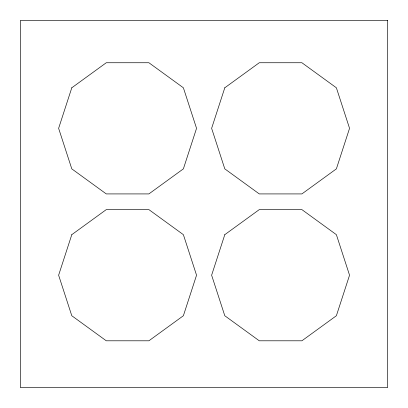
<?xml version="1.0" encoding="UTF-8"?>
<svg xmlns="http://www.w3.org/2000/svg" width="408" height="408" viewBox="0 0 408 408"><rect width="100%" height="100%" fill="white"/><g stroke="black" fill="none" stroke-linecap="round" stroke-linejoin="round"><path stroke-width="0.61" d="M71.793 87.791L58.625 128.326L71.793 168.861L106.274 193.917L148.9 193.917L183.381 168.861L196.549 128.326L183.381 87.791L148.9 62.74L106.274 62.74L71.793 87.791M71.793 234.671L58.625 275.206L71.793 315.741L106.274 340.797L148.9 340.797L183.381 315.741L196.549 275.206L183.381 234.671L148.9 209.62L106.274 209.62L71.793 234.671M224.793 87.791L211.625 128.326L224.793 168.861L259.274 193.917L301.9 193.917L336.381 168.861L349.549 128.326L336.381 87.791L301.9 62.74L259.274 62.74L224.793 87.791M224.793 234.671L211.625 275.206L224.793 315.741L259.274 340.797L301.9 340.797L336.381 315.741L349.549 275.206L336.381 234.671L301.9 209.62L259.274 209.62L224.793 234.671M387.6 20.4L20.4 20.4L20.4 387.6L387.6 387.6L387.6 20.4"/></g></svg>
